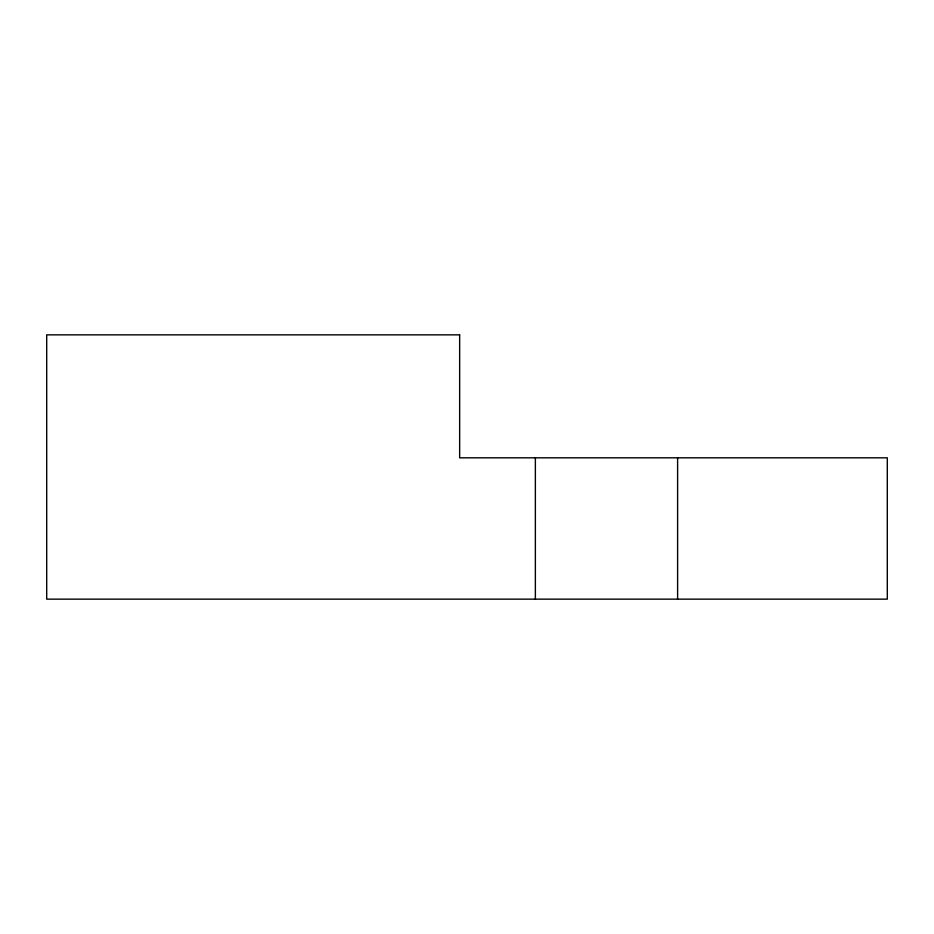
<?xml version="1.0" encoding="UTF-8"?>
<svg xmlns="http://www.w3.org/2000/svg" width="934" height="934" viewBox="0 0 934 934"><rect width="100%" height="100%" fill="white"/><g stroke="black" fill="none" stroke-linecap="round" stroke-linejoin="round"><path stroke-width="1.4" d="M677.605 457.823L677.605 599.149M535.369 457.823L535.369 599.149M459.656 334.851L46.7 334.851L46.7 599.149L887.3 599.149L887.3 457.823L459.656 457.823L459.656 334.851"/></g></svg>
